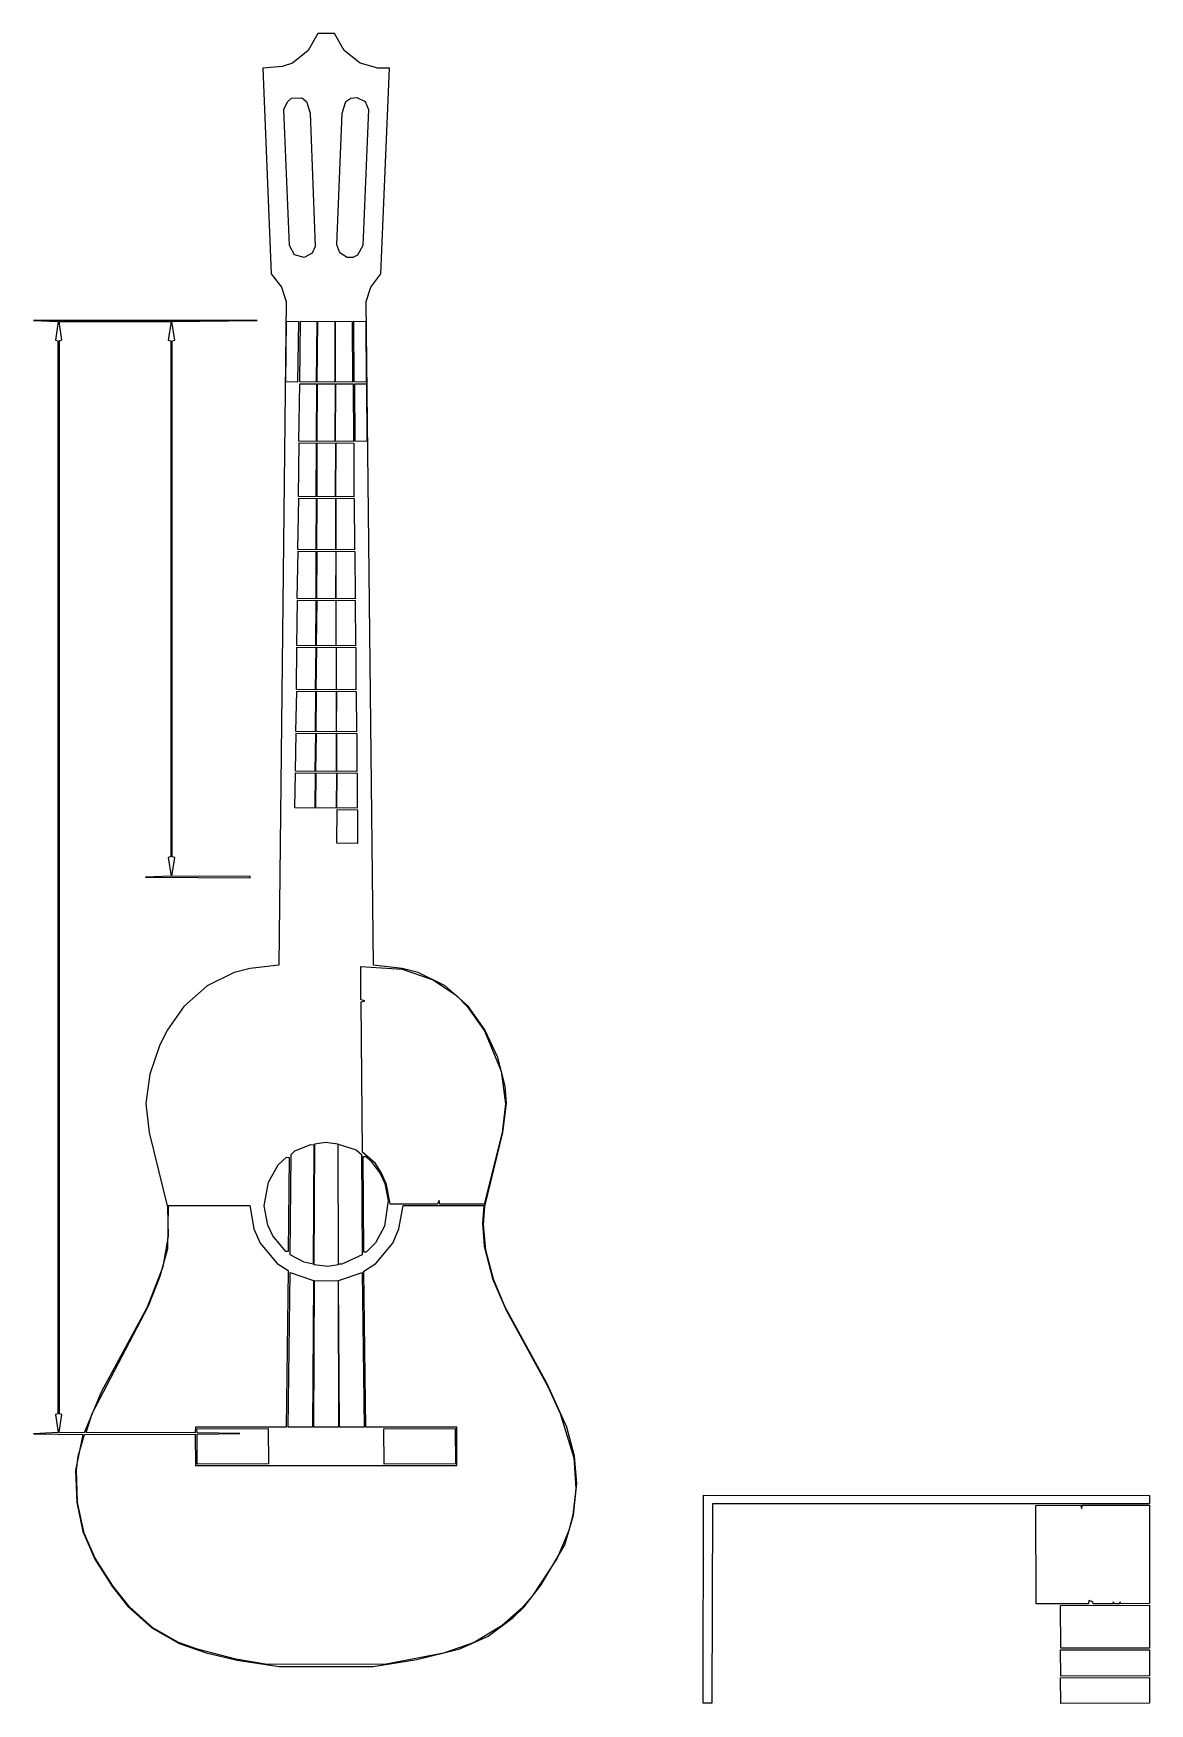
# Model space of a CAD drawing. Extents: x 30 to 199, y 9 to 263.
import ezdxf

# ---------------------------------------------------------------- set-up
doc = ezdxf.new("R2010")
doc.units = 0

msp = doc.modelspace()

# ---------------------------------------------------------------- linework, layer by layer
at = {"layer": 'BRIDGE_ROUTE'}
for p, q in [((131.11, 9.44), (131.15, 41.02)), ((131.15, 41.02), (198.8, 40.98)), ((198.8, 40.98), (198.76, 39.71)), ((132.5, 39.71), (132.42, 9.44)), ((198.76, 39.71), (132.5, 39.71)), ((132.42, 9.44), (131.11, 9.44))]:
    msp.add_line(p, q, dxfattribs=at)
at = {"layer": 'JACK_ROUTE'}
for p, q in [((79.21, 121.2), (85.47, 120.78)), ((79.21, 116.12), (79.21, 121.2)), ((85.47, 120.78), (90.17, 119.17)), ((90.17, 119.17), (93.68, 116.8)), ((93.68, 116.8), (95.33, 115.15)), ((79.8, 115.99), (79.21, 116.12)), ((79.25, 115.82), (79.8, 115.99)), ((79.46, 93.01), (79.25, 115.82)), ((95.33, 115.15), (97.96, 111.42)), ((97.96, 111.42), (100.5, 105.33)), ((100.5, 105.33), (101.13, 100.37)), ((101.13, 100.37), (100.63, 96.01)), ((100.63, 96.01), (97.92, 85.17)), ((81.41, 91.31), (79.46, 93.01)), ((82.34, 89.87), (81.41, 91.31)), ((83.1, 88.14), (82.34, 89.87)), ((83.65, 85.17), (83.1, 88.14)), ((49.91, 78.44), (50.04, 84.96)), ((50.04, 84.96), (62.36, 84.96)), ((62.36, 84.96), (62.99, 81.41)), ((90.81, 85.17), (83.65, 85.17)), ((91.06, 85.68), (90.81, 85.17)), ((91.19, 85.17), (91.06, 85.68)), ((97.92, 85.17), (91.19, 85.17)), ((62.99, 81.41), (63.92, 79.25)), ((63.92, 79.25), (66.51, 76.16)), ((48.77, 74.21), (49.91, 78.44)), ((66.51, 76.16), (68.16, 75.1)), ((46.99, 69.72), (48.77, 74.21)), ((68.16, 75.1), (67.86, 51.31)), ((38.44, 53.42), (46.99, 69.72)), ((37.55, 50.5), (38.44, 53.42)), ((54.14, 51.31), (54.06, 50.46)), ((67.86, 51.31), (54.14, 51.31)), ((54.06, 50.46), (37.55, 50.5))]:
    msp.add_line(p, q, dxfattribs=at)
at = {"layer": 'NECK_POCKET'}
for p, q in [((84.96, 81.41), (85.6, 84.96)), ((85.6, 84.96), (97.83, 84.96)), ((97.83, 84.96), (97.66, 82.21)), ((84.03, 79.25), (84.96, 81.41)), ((97.66, 82.21), (97.92, 78.78)), ((81.45, 76.16), (84.03, 79.25)), ((97.92, 78.78), (99.19, 73.74)), ((79.67, 75.01), (81.45, 76.16)), ((79.93, 51.35), (79.67, 75.01)), ((99.19, 73.74), (101.22, 69.05)), ((101.22, 69.05), (107.53, 57.49)), ((107.53, 57.49), (109.43, 53.42)), ((109.43, 53.42), (111.51, 46.69)), ((93.73, 51.31), (79.93, 51.35)), ((93.73, 45.51), (93.73, 51.31)), ((36.32, 46.95), (37.3, 50.21)), ((37.3, 50.21), (54.06, 50.25)), ((54.06, 50.25), (54.14, 45.51)), ((36.07, 44.79), (36.32, 46.95)), ((111.51, 46.69), (111.8, 42.04)), ((36.24, 39.92), (36.07, 44.79)), ((54.14, 45.51), (93.73, 45.51)), ((111.8, 42.04), (111.34, 37.97)), ((37.25, 35.26), (36.24, 39.92)), ((110.74, 35.64), (108.97, 31.45)), ((111.34, 37.97), (110.74, 35.64)), ((38.9, 31.45), (37.25, 35.26)), ((41.57, 27.26), (38.9, 31.45)), ((108.97, 31.45), (105.16, 25.7)), ((44.11, 24.05), (41.57, 27.26)), ((105.16, 25.7), (103.55, 23.83)), ((47.67, 20.91), (44.11, 24.05)), ((103.55, 23.83), (100.63, 21.25)), ((51.56, 18.67), (47.67, 20.91)), ((100.63, 21.25), (96.39, 18.67)), ((54.44, 17.65), (51.56, 18.67)), ((96.39, 18.67), (91.74, 17.06)), ((60.24, 16.13), (54.44, 17.65)), ((64.69, 15.37), (60.24, 16.13)), ((82.8, 15.32), (64.69, 15.37)), ((91.74, 17.06), (82.8, 15.32))]:
    msp.add_line(p, q, dxfattribs=at)
at = {"layer": 'RHYTHM_CIRCUIT'}
for p, q in [((72.69, 262.72), (71.2, 260.14)), ((75.18, 262.72), (72.69, 262.72)), ((76.67, 260.14), (75.18, 262.72)), ((71.2, 260.14), (68.83, 258.23)), ((79.12, 258.19), (76.67, 260.14)), ((67.27, 257.68), (64.35, 257.43)), ((64.35, 257.43), (65.62, 226.23)), ((68.83, 258.23), (67.27, 257.68)), ((81.79, 257.47), (79.12, 258.19)), ((83.52, 257.43), (81.79, 257.47)), ((82.25, 226.23), (83.52, 257.43)), ((65.62, 226.23), (67.18, 224.24)), ((80.69, 224.24), (82.25, 226.23)), ((67.18, 224.24), (67.86, 222.04)), ((80.01, 222.04), (80.69, 224.24)), ((67.86, 222.04), (66.76, 121.41)), ((81.11, 121.41), (80.01, 222.04)), ((63.46, 219.2), (29.55, 219.2)), ((29.55, 219.2), (33.32, 219.03)), ((33.32, 219.03), (32.89, 216.2)), ((33.87, 216.24), (33.44, 219.03)), ((33.44, 219.03), (50.42, 219.03)), ((50.42, 219.03), (50, 216.2)), ((50.55, 219.03), (63.46, 219.2)), ((50.97, 216.2), (50.55, 219.03)), ((32.89, 216.2), (33.27, 216.11)), ((33.27, 216.11), (33.27, 53.34)), ((33.49, 216.11), (33.87, 216.24)), ((33.49, 53.34), (33.49, 216.11)), ((50, 216.2), (50.38, 216.11)), ((50.38, 216.11), (50.38, 137.84)), ((50.59, 216.11), (50.97, 216.2)), ((50.59, 137.84), (50.59, 216.11)), ((50.38, 137.84), (50, 137.75)), ((50, 137.75), (50.42, 134.92)), ((50.55, 134.92), (50.97, 137.75)), ((50.97, 137.75), (50.59, 137.84)), ((50.42, 134.92), (46.57, 134.75)), ((46.57, 134.75), (62.44, 134.66)), ((62.44, 134.87), (50.55, 134.92)), ((62.44, 134.66), (62.44, 134.87)), ((59.99, 120.27), (55.88, 118.28)), ((62.4, 120.9), (59.99, 120.27)), ((66.76, 121.41), (62.4, 120.9)), ((85.47, 120.9), (81.11, 121.41)), ((87.88, 120.27), (85.47, 120.9)), ((91.99, 118.28), (87.88, 120.27)), ((55.88, 118.28), (52.37, 115.15)), ((95.46, 115.19), (91.99, 118.28)), ((52.37, 115.15), (49.87, 111.59)), ((98, 111.59), (95.46, 115.19)), ((49.87, 111.59), (48.73, 109.3)), ((99.99, 107.4), (98, 111.59)), ((48.73, 109.3), (47.2, 104.86)), ((101.09, 103.04), (99.99, 107.4)), ((47.2, 104.86), (46.61, 100.41)), ((101.26, 100.41), (101.09, 103.04)), ((46.61, 100.41), (47.12, 96.01)), ((100.75, 96.01), (101.26, 100.41)), ((47.12, 96.01), (49.87, 84.71)), ((98, 84.79), (100.75, 96.01)), ((49.87, 84.71), (50, 80.31)), ((97.79, 82.08), (98, 84.79)), ((98.13, 78.15), (97.79, 82.08)), ((50, 80.31), (49.15, 75.65)), ((99.31, 73.79), (98.13, 78.15)), ((49.15, 75.65), (46.78, 69.55)), ((101.09, 69.55), (99.31, 73.79)), ((46.78, 69.55), (39.84, 56.64)), ((107.44, 57.91), (101.09, 69.55)), ((39.84, 56.64), (37.25, 50.46)), ((110.41, 51.35), (107.44, 57.91)), ((33.27, 53.34), (32.89, 53.26)), ((32.89, 53.26), (33.32, 50.5)), ((33.44, 50.5), (33.87, 53.26)), ((33.87, 53.26), (33.49, 53.34)), ((111.59, 46.95), (110.41, 51.35)), ((33.32, 50.5), (29.55, 50.33)), ((29.55, 50.33), (37.04, 50.21)), ((37.25, 50.46), (33.44, 50.5)), ((37.04, 50.21), (35.94, 44.75)), ((111.93, 42.8), (111.59, 46.95)), ((35.94, 44.75), (36.11, 39.92)), ((111.46, 37.97), (111.93, 42.8)), ((36.11, 39.92), (37.04, 35.48)), ((37.04, 35.48), (38.86, 31.28)), ((110.11, 33.49), (111.46, 37.97)), ((106.55, 27.39), (110.11, 33.49)), ((38.86, 31.28), (41.53, 27.09)), ((41.53, 27.09), (43.9, 24.09)), ((103.97, 24.09), (106.55, 27.39)), ((43.9, 24.09), (47.5, 20.87)), ((102.32, 22.48), (103.97, 24.09)), ((47.5, 20.87), (51.65, 18.5)), ((98.51, 19.6), (102.32, 22.48)), ((51.65, 18.5), (55.75, 17.1)), ((94.23, 17.7), (98.51, 19.6)), ((55.75, 17.1), (60.45, 15.96)), ((60.45, 15.96), (66.8, 15.03)), ((81.07, 15.03), (87.67, 16.09)), ((87.67, 16.09), (94.23, 17.7)), ((66.8, 15.03), (81.07, 15.03))]:
    msp.add_line(p, q, dxfattribs=at)
at = {"layer": 'SMALL_FEATURE'}
for p, q in [((67.52, 251.16), (68.07, 252.35)), ((68.37, 230.55), (67.52, 251.16)), ((68.07, 252.35), (68.66, 252.9)), ((68.66, 252.9), (70.27, 252.94)), ((70.27, 252.94), (70.95, 252.39)), ((70.95, 252.39), (71.5, 250.61)), ((76.37, 250.61), (76.92, 252.39)), ((76.92, 252.39), (77.68, 252.9)), ((77.68, 252.9), (78.61, 252.98)), ((78.61, 252.98), (79.84, 252.39)), ((80.35, 251.16), (79.5, 230.55)), ((79.84, 252.39), (80.35, 251.16)), ((71.5, 250.61), (72.26, 230.42)), ((75.57, 230.63), (76.37, 250.61)), ((69.13, 229.15), (68.37, 230.55)), ((76.03, 229.45), (75.57, 230.63)), ((79.5, 230.55), (78.7, 229.11)), ((70.61, 228.73), (69.13, 229.15)), ((71.8, 229.4), (70.61, 228.73)), ((72.26, 230.42), (71.8, 229.4)), ((77.13, 228.73), (76.03, 229.45)), ((77.98, 228.73), (77.13, 228.73)), ((78.7, 229.11), (77.98, 228.73)), ((67.82, 209.85), (67.94, 219.07)), ((67.94, 219.07), (69.72, 219.03)), ((69.72, 219.03), (69.6, 209.8)), ((69.93, 209.85), (70.06, 219.07)), ((70.06, 219.07), (72.52, 219.03)), ((72.52, 219.03), (72.43, 209.8)), ((72.6, 209.85), (72.69, 219.07)), ((72.69, 219.07), (75.27, 219.03)), ((75.27, 219.03), (75.27, 209.8)), ((75.35, 219.07), (77.89, 219.03)), ((75.35, 209.85), (75.35, 219.07)), ((77.89, 219.03), (77.94, 209.8)), ((78.15, 219.07), (79.97, 219.03)), ((78.19, 209.85), (78.15, 219.07)), ((79.97, 219.03), (80.01, 209.8)), ((69.6, 209.8), (67.82, 209.85)), ((69.81, 200.87), (69.93, 209.59)), ((72.43, 209.8), (69.93, 209.85)), ((69.93, 209.59), (72.47, 209.55)), ((72.47, 209.55), (72.43, 200.83)), ((75.27, 209.8), (72.6, 209.85)), ((72.6, 200.87), (72.64, 209.59)), ((72.64, 209.59), (75.31, 209.55)), ((75.31, 209.55), (75.27, 200.83)), ((77.94, 209.8), (75.35, 209.85)), ((75.35, 200.87), (75.4, 209.59)), ((75.4, 209.59), (78.02, 209.55)), ((78.02, 209.55), (78.06, 200.83)), ((80.01, 209.8), (78.19, 209.85)), ((78.27, 209.59), (80.05, 209.55)), ((78.32, 200.87), (78.27, 209.59)), ((80.05, 209.55), (80.09, 200.83)), ((69.72, 192.49), (69.85, 200.62)), ((72.43, 200.83), (69.81, 200.87)), ((69.85, 200.62), (72.43, 200.58)), ((72.43, 200.58), (72.39, 192.45)), ((72.56, 192.49), (72.6, 200.62)), ((75.27, 200.83), (72.6, 200.87)), ((72.6, 200.62), (75.35, 200.58)), ((75.35, 200.58), (75.31, 192.45)), ((78.06, 200.83), (75.35, 200.87)), ((75.4, 192.49), (75.44, 200.62)), ((75.44, 200.62), (78.11, 200.58)), ((78.11, 200.58), (78.15, 192.45)), ((80.09, 200.83), (78.32, 200.87)), ((69.64, 184.45), (69.77, 192.24)), ((72.39, 192.45), (69.72, 192.49)), ((69.77, 192.24), (72.43, 192.19)), ((72.43, 192.19), (72.35, 184.4)), ((72.52, 184.45), (72.6, 192.24)), ((75.31, 192.45), (72.56, 192.49)), ((72.6, 192.24), (75.35, 192.19)), ((75.35, 192.19), (75.35, 184.4)), ((78.15, 192.45), (75.4, 192.49)), ((75.44, 192.24), (78.19, 192.19)), ((75.44, 184.45), (75.44, 192.24)), ((78.19, 192.19), (78.23, 184.4)), ((69.55, 177), (69.68, 184.19)), ((72.35, 184.4), (69.64, 184.45)), ((69.68, 184.19), (72.39, 184.15)), ((72.39, 184.15), (72.35, 176.95)), ((75.35, 184.4), (72.52, 184.45)), ((72.52, 177), (72.56, 184.19)), ((72.56, 184.19), (75.4, 184.15)), ((75.4, 184.15), (75.35, 176.95)), ((78.23, 184.4), (75.44, 184.45)), ((75.44, 177), (75.48, 184.19)), ((75.48, 184.19), (78.27, 184.15)), ((78.27, 184.15), (78.32, 176.95)), ((69.47, 169.88), (69.6, 176.74)), ((72.35, 176.95), (69.55, 177)), ((69.6, 176.74), (72.39, 176.7)), ((72.39, 176.7), (72.31, 169.84)), ((72.47, 169.88), (72.56, 176.74)), ((75.35, 176.95), (72.52, 177)), ((72.56, 176.74), (75.4, 176.7)), ((75.4, 176.7), (75.4, 169.84)), ((78.32, 176.95), (75.44, 177)), ((75.48, 176.74), (78.36, 176.7)), ((75.48, 169.88), (75.48, 176.74)), ((78.36, 176.7), (78.4, 169.84)), ((72.31, 169.84), (69.47, 169.88)), ((75.4, 169.84), (72.47, 169.88)), ((78.4, 169.84), (75.48, 169.88)), ((69.43, 163.2), (69.51, 169.63)), ((69.51, 169.63), (72.35, 169.59)), ((72.35, 169.59), (72.26, 163.15)), ((72.43, 163.2), (72.52, 169.63)), ((72.52, 169.63), (75.44, 169.59)), ((75.44, 169.59), (75.44, 163.15)), ((75.52, 169.63), (78.44, 169.59)), ((75.52, 163.2), (75.52, 169.63)), ((78.44, 169.59), (78.44, 163.15)), ((69.34, 156.85), (69.47, 162.94)), ((72.26, 163.15), (69.43, 163.2)), ((69.47, 162.94), (72.31, 162.9)), ((72.31, 162.9), (72.26, 156.8)), ((75.44, 163.15), (72.43, 163.2)), ((72.43, 156.85), (72.47, 162.94)), ((72.47, 162.94), (75.48, 162.9)), ((75.48, 162.9), (75.44, 156.8)), ((78.44, 163.15), (75.52, 163.2)), ((75.52, 156.85), (75.57, 162.94)), ((75.57, 162.94), (78.49, 162.9)), ((78.49, 162.9), (78.53, 156.8)), ((69.3, 150.83), (69.38, 156.59)), ((72.26, 156.8), (69.34, 156.85)), ((69.38, 156.59), (72.31, 156.55)), ((72.31, 156.55), (72.22, 150.79)), ((72.39, 150.83), (72.47, 156.59)), ((75.44, 156.8), (72.43, 156.85)), ((72.47, 156.59), (75.48, 156.55)), ((75.48, 156.55), (75.48, 150.79)), ((78.53, 156.8), (75.52, 156.85)), ((75.57, 156.59), (78.57, 156.55)), ((75.57, 150.83), (75.57, 156.59)), ((78.57, 156.55), (78.57, 150.79)), ((69.21, 145.25), (69.3, 150.58)), ((72.22, 150.79), (69.3, 150.83)), ((69.3, 150.58), (72.26, 150.54)), ((72.26, 150.54), (72.22, 145.2)), ((75.48, 150.79), (72.39, 150.83)), ((72.39, 145.25), (72.43, 150.58)), ((72.43, 150.58), (75.52, 150.54)), ((75.52, 150.54), (75.48, 145.2)), ((78.57, 150.79), (75.57, 150.83)), ((75.57, 145.25), (75.61, 150.58)), ((75.61, 150.58), (78.66, 150.54)), ((78.66, 150.54), (78.66, 145.2)), ((72.22, 145.2), (69.21, 145.25)), ((75.48, 145.2), (72.39, 145.25)), ((78.66, 145.2), (75.57, 145.25)), ((75.57, 139.91), (75.61, 144.99)), ((75.61, 144.99), (78.7, 144.95)), ((78.7, 144.95), (78.7, 139.87)), ((78.7, 139.87), (75.57, 139.91)), ((69.21, 93.26), (71.63, 94.19)), ((71.63, 94.19), (72.09, 94.15)), ((72.09, 94.15), (71.97, 76.03)), ((72.14, 75.95), (72.22, 94.32)), ((72.22, 94.32), (73.83, 94.53)), ((73.83, 94.53), (75.69, 94.32)), ((75.69, 94.32), (75.78, 75.95)), ((75.78, 94.23), (78.49, 93.39)), ((75.82, 76.07), (75.78, 94.23)), ((66.68, 91.1), (67.94, 92.29)), ((67.94, 92.29), (68.33, 92.24)), ((68.33, 92.24), (68.16, 77.98)), ((68.5, 77.47), (68.62, 92.67)), ((68.62, 92.67), (69.21, 93.26)), ((78.49, 93.39), (79.29, 92.67)), ((79.29, 92.67), (79.42, 77.47)), ((79.54, 92.37), (79.93, 92.37)), ((79.63, 77.89), (79.54, 92.37)), ((79.93, 92.37), (80.77, 91.61)), ((80.77, 91.61), (82.13, 89.79)), ((65.19, 88.48), (66.68, 91.1)), ((82.13, 89.79), (82.85, 88.26)), ((64.56, 84.88), (65.19, 88.48)), ((82.85, 88.26), (83.35, 85.68)), ((65.11, 81.96), (64.56, 84.88)), ((83.35, 85.68), (82.8, 81.83)), ((65.83, 80.35), (65.11, 81.96)), ((82.8, 81.83), (81.41, 79.29)), ((67.82, 77.98), (65.83, 80.35)), ((81.41, 79.29), (80.01, 77.85)), ((68.16, 77.98), (67.82, 77.98)), ((70.61, 76.33), (68.5, 77.47)), ((71.97, 76.03), (70.61, 76.33)), ((76.33, 76.03), (75.82, 76.07)), ((79.42, 77.47), (76.33, 76.03)), ((80.01, 77.85), (79.63, 77.89)), ((68.2, 51.35), (68.5, 74.76)), ((68.5, 74.76), (72.01, 73.58)), ((72.01, 73.58), (71.88, 51.31)), ((72.05, 51.35), (72.18, 73.58)), ((74.21, 75.69), (72.14, 75.95)), ((72.18, 73.58), (75.78, 73.53)), ((75.78, 75.95), (74.21, 75.69)), ((75.78, 73.53), (75.82, 51.31)), ((75.82, 73.58), (79.42, 74.76)), ((75.95, 51.31), (75.82, 73.58)), ((79.42, 74.76), (79.71, 51.35)), ((54.31, 51.05), (65.15, 51.1)), ((54.36, 50.46), (54.31, 51.05)), ((65.15, 51.1), (65.19, 45.76)), ((71.88, 51.31), (68.2, 51.35)), ((75.82, 51.31), (72.05, 51.35)), ((79.71, 51.35), (75.95, 51.31)), ((82.68, 51.05), (93.51, 51.1)), ((82.72, 45.72), (82.68, 51.05)), ((93.51, 51.1), (93.56, 45.76)), ((60.83, 50.38), (54.36, 50.46)), ((54.36, 50.25), (60.83, 50.38)), ((54.36, 45.72), (54.36, 50.25)), ((65.19, 45.76), (54.36, 45.72)), ((93.56, 45.76), (82.72, 45.72)), ((181.57, 39.45), (188.34, 39.5)), ((181.61, 24.55), (181.57, 39.45)), ((188.34, 39.5), (188.51, 38.99)), ((188.51, 38.99), (188.55, 39.5)), ((188.55, 39.5), (198.76, 39.5)), ((198.76, 39.5), (198.8, 24.6)), ((189.53, 24.55), (181.61, 24.55)), ((185.29, 24.3), (198.76, 24.34)), ((185.34, 17.78), (185.29, 24.3)), ((189.57, 25.02), (189.53, 24.55)), ((190.2, 24.85), (189.57, 25.02)), ((190.25, 24.55), (190.2, 24.85)), ((193.25, 24.55), (190.25, 24.55)), ((193.29, 24.85), (193.25, 24.55)), ((193.46, 24.55), (193.29, 24.85)), ((194.27, 24.55), (193.46, 24.55)), ((194.31, 24.85), (194.27, 24.55)), ((194.48, 24.55), (194.31, 24.85)), ((198.8, 24.6), (194.48, 24.55)), ((198.76, 24.34), (198.8, 17.82)), ((198.8, 17.82), (185.34, 17.78)), ((185.29, 17.53), (198.76, 17.57)), ((185.34, 13.55), (185.29, 17.53)), ((198.76, 17.57), (198.8, 13.59)), ((185.29, 13.29), (198.76, 13.34)), ((185.34, 9.4), (185.29, 13.29)), ((198.8, 13.59), (185.34, 13.55)), ((198.76, 13.34), (198.8, 9.44)), ((198.8, 9.44), (185.34, 9.4))]:
    msp.add_line(p, q, dxfattribs=at)

doc.saveas('drawing.dxf')
